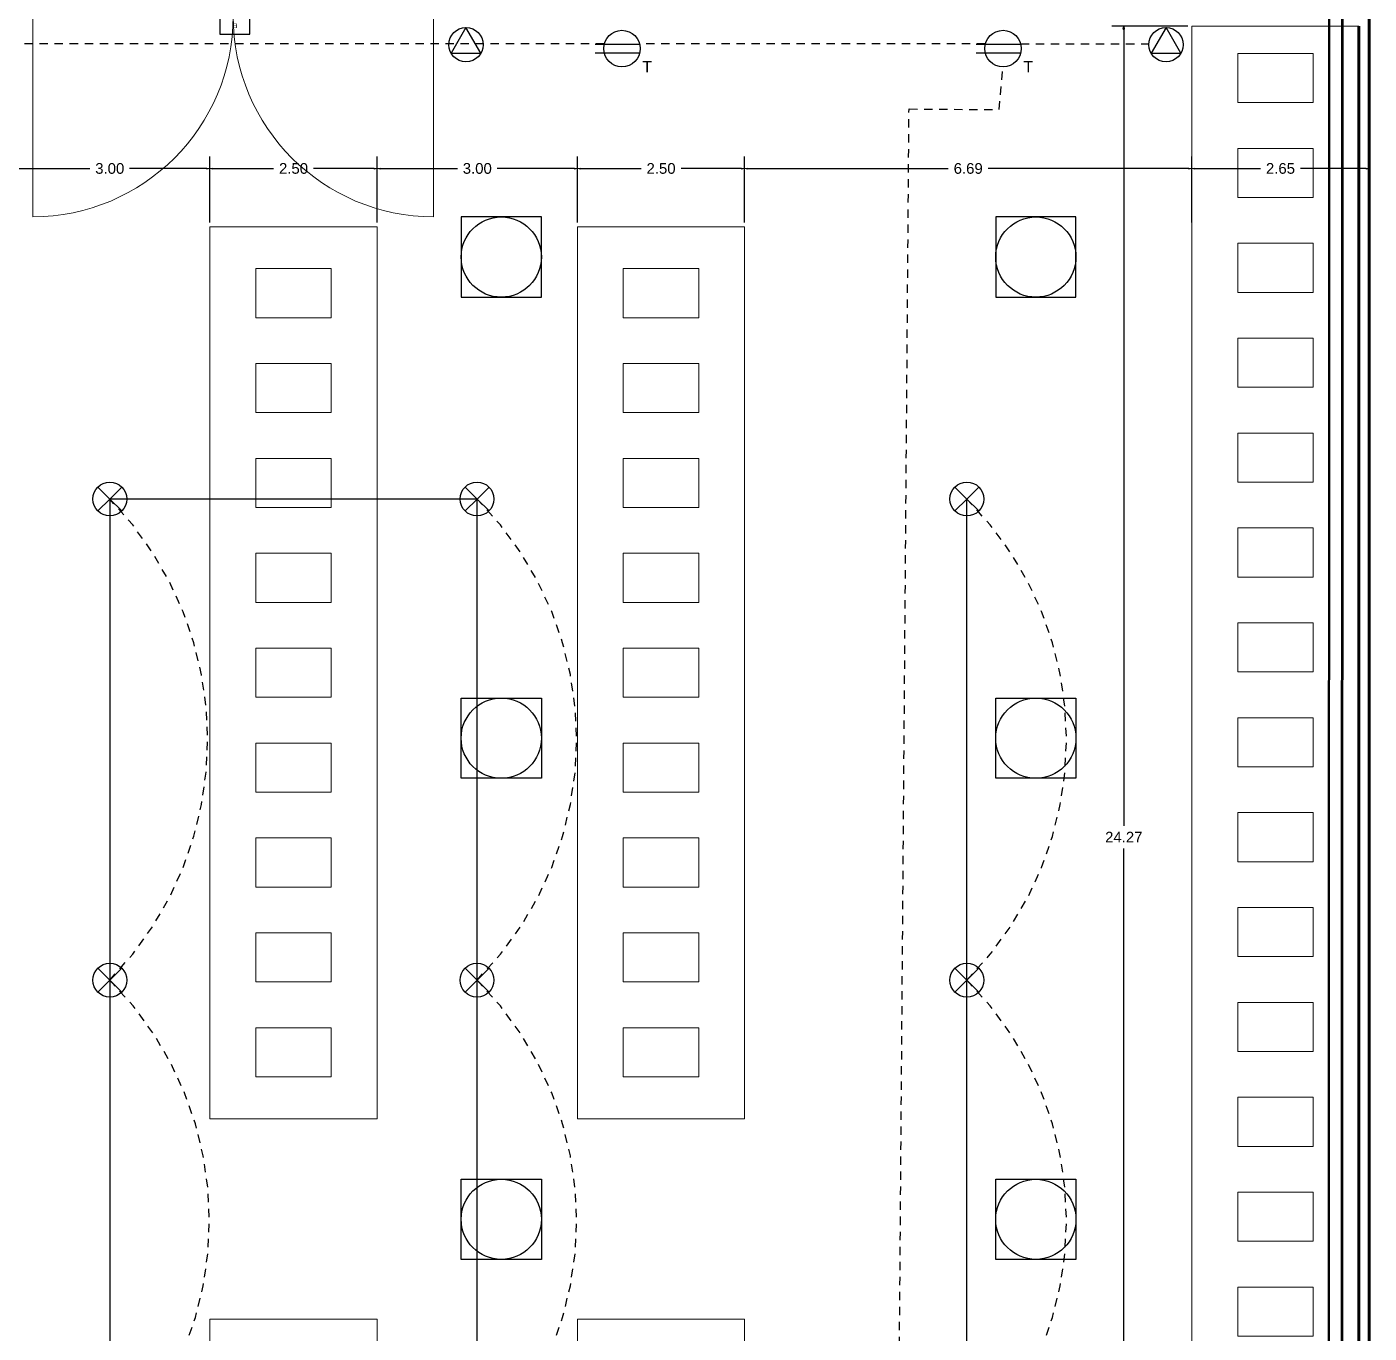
# Model space of a CAD drawing. Header units: metres. Extents: x -1 to 720, y -8 to 179.
# Drawn here: x 584.1 to 604.19, y 122.31 to 141.86 of the extents above; entities that cross this region are included whole.
import ezdxf

# ---------------------------------------------------------------- set-up
doc = ezdxf.new("R2010")
doc.units = ezdxf.units.M
doc.header["$PDMODE"] = 34
doc.linetypes.add('HIDDEN2', pattern=[0.1875, 0.125, -0.0625])
for name, color, linetype in [('0-ANOTATION', 7, 'Continuous'), ('0-Dimension', 9, 'Continuous'), ('E-AUXL', 7, 'Continuous')]:
    doc.layers.add(name, color=color, linetype=linetype)
for name, color, linetype, lineweight in [('A-AREA', 7, 'Continuous', 5), ('A-DOOR', 251, 'Continuous', 18), ('A-EQPM', 46, 'Continuous', 18), ('A-FURN', 46, 'Continuous', 18), ('A-ROOF', 226, 'Continuous', 53), ('A-WALL', 7, 'Continuous', 60), ('S-BEAM', 1, 'Continuous', 50)]:
    doc.layers.add(name, color=color, linetype=linetype, lineweight=lineweight)
doc.styles.get("Standard").update_dxf_attribs({"font": 'arial.ttf'})
doc.dimstyles.new('DAPC Standard', dxfattribs={"dimtxt": 0.3, "dimasz": 0.18, "dimexe": 0.18, "dimexo": 0.0625, "dimgap": 0.09, "dimtad": 0, "dimtih": 1, "dimtoh": 1, "dimzin": 0, "dimdsep": 46, "dimtxsty": 'Standard', "dimblk": 'CLOSEDBLANK', "dimcen": 0.09, "dimazin": 0, "dimtfac": 1, "dimtofl": 0, "dimtmove": 0, "dimatfit": 3, "dimfxl": 1, "dimtolj": 1, "dimtzin": 0, "dimarcsym": 0})

# ---------------------------------------------------------------- blocks, each defined once
blk = doc.blocks.new('*U85')
at = {"layer": 'A-FURN'}
for points in [[(-1.25, 14.849), (1.25, 14.849), (1.25, 1.5), (-1.25, 1.5)], [(-1.25, -1.5), (1.25, -1.5), (1.25, -14.849), (-1.25, -14.849)]]:
    blk.add_lwpolyline(points, close=True, dxfattribs=at)
blk = doc.blocks.new('*U86')
at = {"layer": 'A-FURN', "color": 0, "linetype": 'ByBlock', "lineweight": -2, "transparency": 16777216}
for p in [(0, 0), (5.5, 0), (11, 0), (16.5, 0)]:
    blk.add_blockref('*U85', p, dxfattribs=at)
blk = doc.blocks.new('*U79')
at = {"layer": 'A-EQPM'}
blk.add_lwpolyline([(-0.565, -0.3675), (0.565, -0.3675), (0.565, 0.3675), (-0.565, 0.3675)], close=True, dxfattribs=at)
blk = doc.blocks.new('*U80')
at = {"layer": 'A-EQPM', "color": 0, "linetype": 'ByBlock', "lineweight": -2, "transparency": 16777216}
for p in [(0, 11.36), (0, 9.94), (0, 8.52), (0, 7.1), (0, 5.68), (0, 4.26), (0, 2.84), (0, 1.42), (0, 0)]:
    blk.add_blockref('*U79', p, dxfattribs=at)
blk = doc.blocks.new('*U81')
at = {"layer": 'A-EQPM'}
blk.add_lwpolyline([(-0.565, -0.3675), (0.565, -0.3675), (0.565, 0.3675), (-0.565, 0.3675)], close=True, dxfattribs=at)
blk = doc.blocks.new('*U82')
at = {"layer": 'A-EQPM', "color": 0, "linetype": 'ByBlock', "lineweight": -2, "transparency": 16777216}
for p in [(0, 11.36), (0, 9.94), (0, 8.52), (0, 7.1), (0, 5.68), (0, 4.26), (0, 2.84), (0, 1.42), (0, 0)]:
    blk.add_blockref('*U81', p, dxfattribs=at)
blk = doc.blocks.new('*U83')
at = {"layer": 'A-EQPM'}
blk.add_lwpolyline([(-0.565, -0.3675), (0.565, -0.3675), (0.565, 0.3675), (-0.565, 0.3675)], close=True, dxfattribs=at)
blk = doc.blocks.new('*U84')
at = {"layer": 'A-EQPM', "color": 0, "linetype": 'ByBlock', "lineweight": -2, "transparency": 16777216}
for p in [(0, 22.72), (0, 21.3), (0, 19.88), (0, 18.46), (0, 17.04), (0, 15.62), (0, 14.2), (0, 12.78), (0, 11.36), (0, 9.94), (0, 8.52), (0, 7.1), (0, 5.68), (0, 4.26), (0, 2.84), (0, 1.42), (0, 0)]:
    blk.add_blockref('*U83', p, dxfattribs=at)
blk = doc.blocks.new('RETIE-Lampara')
for points in [[(21.81, -2.47), (19.33, 0), (16.85, 2.47)], [(16.85, -2.47), (19.33, 0), (21.81, 2.47)]]:
    blk.add_lwpolyline(points)
blk.add_circle((19.33, 0), 3.5)
blk = doc.blocks.new('RETIE-Toma corriente monofásico')
for p, q in [((-5.87, 1), (3.87, 1)), ((-3.87, -1), (-5.87, -1)), ((3.87, -1), (-3.87, -1))]:
    blk.add_line(p, q)
blk.add_circle((0, 0), 4)
at = {"insert": (4.47, -2.71), "char_height": 2.5, "attachment_point": 1}
blk.add_mtext_dynamic_manual_height_columns('T', width=1.9041, gutter_width=12.5, heights=[0], dxfattribs=at)
blk = doc.blocks.new('_ClosedBlank')
at = {"color": 0, "linetype": 'ByBlock', "lineweight": -2}
for p, q in [((-1, 0.17), (0, 0)), ((-1, 0.17), (-1, -0.17)), ((0, 0), (-1, -0.17))]:
    blk.add_line(p, q, dxfattribs=at)
blk = doc.blocks.new('*D342')
at = {"layer": '0-Dimension', "color": 0, "lineweight": -2, "transparency": 16777216}
for p, q in [((601.47, 141.871), (600.333, 141.871)), ((600.513, 141.826), (600.513, 129.906)), ((600.513, 117.645), (600.513, 129.565)), ((601.47, 117.6), (600.333, 117.6))]:
    blk.add_line(p, q, dxfattribs=at)
at = {"layer": 'Defpoints', "color": 0, "transparency": 16777216}
for p in [(600.513, 141.871), (601.533, 141.871), (601.533, 117.6)]:
    blk.add_point(p, dxfattribs=at)
at = {"layer": '0-Dimension', "color": 0, "lineweight": -2, "transparency": 16777216, "xscale": 0.045, "yscale": 0.045, "zscale": 0.045}
for p, rotation in [((600.513, 141.871), 90), ((600.513, 117.6), 270)]:
    blk.add_blockref('_ClosedBlank', p, dxfattribs=dict(at, rotation=rotation))
at = {"layer": '0-Dimension', "color": 0, "transparency": 16777216, "insert": (600.513, 129.736), "char_height": 0.16, "attachment_point": 5}
blk.add_mtext('\\A1;24.27', dxfattribs=at)
blk = doc.blocks.new('*D354')
at = {"layer": '0-Dimension', "color": 0, "lineweight": -2, "transparency": 16777216}
for p, q in [((583.838, 138.933), (583.838, 139.922)), ((586.838, 138.933), (586.838, 139.922)), ((583.883, 139.742), (585.04, 139.742)), ((586.793, 139.742), (585.635, 139.742))]:
    blk.add_line(p, q, dxfattribs=at)
at = {"layer": 'Defpoints', "color": 0, "transparency": 16777216}
for p in [(586.838, 139.742), (583.838, 138.871), (586.838, 138.871)]:
    blk.add_point(p, dxfattribs=at)
at = {"layer": '0-Dimension', "color": 0, "lineweight": -2, "transparency": 16777216, "xscale": 0.045, "yscale": 0.045, "zscale": 0.045, "rotation": 180}
blk.add_blockref('_ClosedBlank', (583.838, 139.742), dxfattribs=at)
at = {"layer": '0-Dimension', "color": 0, "lineweight": -2, "transparency": 16777216, "xscale": 0.045, "yscale": 0.045, "zscale": 0.045}
blk.add_blockref('_ClosedBlank', (586.838, 139.742), dxfattribs=at)
at = {"layer": '0-Dimension', "color": 0, "transparency": 16777216, "insert": (585.338, 139.742), "char_height": 0.16, "attachment_point": 5}
blk.add_mtext('\\A1;3.00', dxfattribs=at)
blk = doc.blocks.new('*D355')
at = {"layer": '0-Dimension', "color": 0, "lineweight": -2, "transparency": 16777216}
for p, q in [((586.838, 138.933), (586.838, 139.922)), ((589.338, 138.933), (589.338, 139.922)), ((586.883, 139.742), (587.789, 139.742)), ((589.293, 139.742), (588.387, 139.742))]:
    blk.add_line(p, q, dxfattribs=at)
at = {"layer": 'Defpoints', "color": 0, "transparency": 16777216}
for p in [(589.338, 139.742), (586.838, 138.871), (589.338, 138.871)]:
    blk.add_point(p, dxfattribs=at)
at = {"layer": '0-Dimension', "color": 0, "lineweight": -2, "transparency": 16777216, "xscale": 0.045, "yscale": 0.045, "zscale": 0.045, "rotation": 180}
blk.add_blockref('_ClosedBlank', (586.838, 139.742), dxfattribs=at)
at = {"layer": '0-Dimension', "color": 0, "lineweight": -2, "transparency": 16777216, "xscale": 0.045, "yscale": 0.045, "zscale": 0.045}
blk.add_blockref('_ClosedBlank', (589.338, 139.742), dxfattribs=at)
at = {"layer": '0-Dimension', "color": 0, "transparency": 16777216, "insert": (588.088, 139.742), "char_height": 0.16, "attachment_point": 5}
blk.add_mtext('\\A1;2.50', dxfattribs=at)
blk = doc.blocks.new('*D356')
at = {"layer": '0-Dimension', "color": 0, "lineweight": -2, "transparency": 16777216}
for p, q in [((589.338, 138.933), (589.338, 139.922)), ((592.338, 138.933), (592.338, 139.922)), ((589.383, 139.742), (590.54, 139.742)), ((592.293, 139.742), (591.135, 139.742))]:
    blk.add_line(p, q, dxfattribs=at)
at = {"layer": 'Defpoints', "color": 0, "transparency": 16777216}
for p in [(592.338, 139.742), (589.338, 138.871), (592.338, 138.871)]:
    blk.add_point(p, dxfattribs=at)
at = {"layer": '0-Dimension', "color": 0, "lineweight": -2, "transparency": 16777216, "xscale": 0.045, "yscale": 0.045, "zscale": 0.045, "rotation": 180}
blk.add_blockref('_ClosedBlank', (589.338, 139.742), dxfattribs=at)
at = {"layer": '0-Dimension', "color": 0, "lineweight": -2, "transparency": 16777216, "xscale": 0.045, "yscale": 0.045, "zscale": 0.045}
blk.add_blockref('_ClosedBlank', (592.338, 139.742), dxfattribs=at)
at = {"layer": '0-Dimension', "color": 0, "transparency": 16777216, "insert": (590.838, 139.742), "char_height": 0.16, "attachment_point": 5}
blk.add_mtext('\\A1;3.00', dxfattribs=at)
blk = doc.blocks.new('*D357')
at = {"layer": '0-Dimension', "color": 0, "lineweight": -2, "transparency": 16777216}
for p, q in [((592.338, 138.933), (592.338, 139.922)), ((594.838, 138.933), (594.838, 139.922)), ((592.383, 139.742), (593.289, 139.742)), ((594.793, 139.742), (593.887, 139.742))]:
    blk.add_line(p, q, dxfattribs=at)
at = {"layer": 'Defpoints', "color": 0, "transparency": 16777216}
for p in [(594.838, 139.742), (592.338, 138.871), (594.838, 138.871)]:
    blk.add_point(p, dxfattribs=at)
at = {"layer": '0-Dimension', "color": 0, "lineweight": -2, "transparency": 16777216, "xscale": 0.045, "yscale": 0.045, "zscale": 0.045, "rotation": 180}
blk.add_blockref('_ClosedBlank', (592.338, 139.742), dxfattribs=at)
at = {"layer": '0-Dimension', "color": 0, "lineweight": -2, "transparency": 16777216, "xscale": 0.045, "yscale": 0.045, "zscale": 0.045}
blk.add_blockref('_ClosedBlank', (594.838, 139.742), dxfattribs=at)
at = {"layer": '0-Dimension', "color": 0, "transparency": 16777216, "insert": (593.588, 139.742), "char_height": 0.16, "attachment_point": 5}
blk.add_mtext('\\A1;2.50', dxfattribs=at)
blk = doc.blocks.new('*D358')
at = {"layer": '0-Dimension', "color": 0, "lineweight": -2, "transparency": 16777216}
for p, q in [((594.838, 138.933), (594.838, 139.922)), ((601.533, 138.933), (601.533, 139.922)), ((594.883, 139.742), (597.887, 139.742)), ((601.488, 139.742), (598.484, 139.742))]:
    blk.add_line(p, q, dxfattribs=at)
at = {"layer": 'Defpoints', "color": 0, "transparency": 16777216}
for p in [(601.533, 139.742), (594.838, 138.871), (601.533, 138.871)]:
    blk.add_point(p, dxfattribs=at)
at = {"layer": '0-Dimension', "color": 0, "lineweight": -2, "transparency": 16777216, "xscale": 0.045, "yscale": 0.045, "zscale": 0.045, "rotation": 180}
blk.add_blockref('_ClosedBlank', (594.838, 139.742), dxfattribs=at)
at = {"layer": '0-Dimension', "color": 0, "lineweight": -2, "transparency": 16777216, "xscale": 0.045, "yscale": 0.045, "zscale": 0.045}
blk.add_blockref('_ClosedBlank', (601.533, 139.742), dxfattribs=at)
at = {"layer": '0-Dimension', "color": 0, "transparency": 16777216, "insert": (598.185, 139.742), "char_height": 0.16, "attachment_point": 5}
blk.add_mtext('\\A1;6.69', dxfattribs=at)
blk = doc.blocks.new('*D359')
at = {"layer": '0-Dimension', "color": 0, "lineweight": -2, "transparency": 16777216}
for p, q in [((601.533, 138.933), (601.533, 139.922)), ((604.184, 139.049), (604.184, 139.922)), ((601.578, 139.742), (602.559, 139.742)), ((604.139, 139.742), (603.158, 139.742))]:
    blk.add_line(p, q, dxfattribs=at)
at = {"layer": 'Defpoints', "color": 0, "transparency": 16777216}
for p in [(604.184, 139.742), (601.533, 138.871), (604.184, 138.987)]:
    blk.add_point(p, dxfattribs=at)
at = {"layer": '0-Dimension', "color": 0, "lineweight": -2, "transparency": 16777216, "xscale": 0.045, "yscale": 0.045, "zscale": 0.045, "rotation": 180}
blk.add_blockref('_ClosedBlank', (601.533, 139.742), dxfattribs=at)
at = {"layer": '0-Dimension', "color": 0, "lineweight": -2, "transparency": 16777216, "xscale": 0.045, "yscale": 0.045, "zscale": 0.045}
blk.add_blockref('_ClosedBlank', (604.184, 139.742), dxfattribs=at)
at = {"layer": '0-Dimension', "color": 0, "transparency": 16777216, "insert": (602.858, 139.742), "char_height": 0.16, "attachment_point": 5}
blk.add_mtext('\\A1;2.65', dxfattribs=at)

msp = doc.modelspace()

# ---------------------------------------------------------------- linework, layer by layer
at = {"layer": '0-ANOTATION', "color": 240, "linetype": 'HIDDEN2', "true_color": 0xed1f24}
for p, q in [((592.738, 141.606), (581.614, 141.606)), ((598.441, 141.606), (593.267, 141.606)), ((598.971, 141.606), (600.887, 141.606)), ((598.647, 140.623), (598.706, 141.264)), ((597.04, 107.057), (597.299, 140.633)), ((597.299, 140.633), (598.647, 140.623))]:
    msp.add_line(p, q, dxfattribs=at)
at = {"layer": '0-ANOTATION', "color": 240, "linetype": 'Continuous', "true_color": 0xed1f24}
for p, q in [((590.834, 134.796), (585.339, 134.796)), ((585.339, 134.796), (585.339, 113.196)), ((590.834, 113.196), (590.834, 134.796)), ((598.165, 127.596), (598.165, 134.796)), ((598.165, 120.396), (598.165, 127.596))]:
    msp.add_line(p, q, dxfattribs=at)
at = {"layer": '0-ANOTATION', "color": 240, "true_color": 0xed1f24}
msp.add_lwpolyline([(587.435, 142.02), (586.987, 142.02), (586.987, 141.754), (587.435, 141.754)], close=True, dxfattribs=at)
at = {"layer": '0-ANOTATION'}
for points in [[(590.669, 141.853), (590.446, 141.466), (590.893, 141.466)], [(601.145, 141.854), (600.921, 141.466), (601.369, 141.466)]]:
    msp.add_lwpolyline(points, close=True, dxfattribs=at)
for centre in [(590.669, 141.595), (601.145, 141.595)]:
    msp.add_circle(centre, 0.258, dxfattribs=at)
at = {"layer": '0-ANOTATION', "color": 240, "linetype": 'HIDDEN2', "true_color": 0xed1f24}
for centre, radius, start, end in [((581.645, 131.196), 5.158, 315.7328, 44.2672), ((587.234, 131.196), 5.091, 315, 45), ((594.565, 131.196), 5.091, 315, 45), ((581.739, 123.996), 5.091, 315, 45), ((587.234, 123.996), 5.091, 315, 45), ((594.565, 123.996), 5.091, 315, 45)]:
    msp.add_arc(centre, radius, start, end, dxfattribs=at)
at = {"layer": 'A-AREA'}
msp.add_line((604.185, 100.02), (604.185, 154.02), dxfattribs=at)
at = {"layer": 'A-DOOR'}
for p, q in [((584.185, 142.02), (584.185, 139.02)), ((590.185, 142.02), (590.185, 139.02))]:
    msp.add_line(p, q, dxfattribs=at)
for centre, start, end in [((584.185, 142.02), 270, 0), ((590.185, 142.02), 180, 270)]:
    msp.add_arc(centre, 3, start, end, dxfattribs=at)
at = {"layer": 'A-FURN'}
msp.add_lwpolyline([(604.033, 117.6), (601.533, 117.6), (601.533, 141.871), (604.033, 141.871)], close=True, dxfattribs=at)
at = {"layer": 'A-ROOF'}
for p, q in [((603.778, 104.02), (603.785, 143.82)), ((604.185, 106.02), (604.185, 142.02))]:
    msp.add_line(p, q, dxfattribs=at)
at = {"layer": 'A-WALL'}
for p, q in [((604.033, 114.6), (604.033, 141.871)), ((604.185, 114.6), (604.185, 142.02))]:
    msp.add_line(p, q, dxfattribs=at)
at = {"layer": 'E-AUXL'}
for p, q in [((590.597, 139.017), (590.597, 137.817)), ((591.797, 139.017), (590.597, 139.017)), ((590.597, 139.017), (590.597, 137.817)), ((591.797, 139.017), (590.597, 139.017)), ((591.797, 137.817), (591.797, 139.017)), ((591.797, 137.817), (591.797, 139.017)), ((598.597, 139.017), (598.597, 137.817)), ((599.797, 139.017), (598.597, 139.017)), ((598.597, 139.017), (598.597, 137.817)), ((599.797, 139.017), (598.597, 139.017)), ((599.797, 137.817), (599.797, 139.017)), ((599.797, 137.817), (599.797, 139.017)), ((590.597, 137.817), (591.797, 137.817)), ((590.597, 137.817), (591.797, 137.817)), ((598.597, 137.817), (599.797, 137.817)), ((598.597, 137.817), (599.797, 137.817)), ((590.597, 131.817), (591.797, 131.817)), ((590.597, 130.617), (590.597, 131.817)), ((591.797, 131.817), (591.797, 130.617)), ((598.597, 131.817), (599.797, 131.817)), ((598.597, 130.617), (598.597, 131.817)), ((599.797, 131.817), (599.797, 130.617)), ((591.797, 130.617), (590.597, 130.617)), ((599.797, 130.617), (598.597, 130.617)), ((590.597, 124.617), (591.797, 124.617)), ((590.597, 123.417), (590.597, 124.617)), ((591.797, 124.617), (591.797, 123.417)), ((598.597, 124.617), (599.797, 124.617)), ((598.597, 123.417), (598.597, 124.617)), ((599.797, 124.617), (599.797, 123.417)), ((591.797, 123.417), (590.597, 123.417)), ((599.797, 123.417), (598.597, 123.417))]:
    msp.add_line(p, q, dxfattribs=at)
for centre in [(591.197, 138.417), (599.197, 138.417), (591.197, 131.217), (599.197, 131.217), (591.197, 124.017), (599.197, 124.017)]:
    msp.add_circle(centre, 0.6, dxfattribs=at)
at = {"layer": 'S-BEAM'}
for p, q in [((603.585, 143.42), (603.578, 104.02)), ((604.185, 143.42), (604.178, 104.02))]:
    msp.add_line(p, q, dxfattribs=at)

# ---------------------------------------------------------------- block references
for name, p, xscale, yscale, zscale in [('RETIE-Toma corriente monofásico', (593.003, 141.537), 0.06834060082289832, 0.06834060082289832, 0.06834060082289832), ('RETIE-Toma corriente monofásico', (598.706, 141.537), 0.06834060082289832, 0.06834060082289832, 0.06834060082289832), ('RETIE-Lampara', (583.94, 134.796), 0.07238269759836839, 0.07238269759836839, 0.07238269759836839), ('RETIE-Lampara', (589.435, 134.796), 0.07238269759836839, 0.07238269759836839, 0.07238269759836839), ('RETIE-Lampara', (596.766, 134.796), 0.07238269759836839, 0.07238269759836839, 0.07238269759836839), ('RETIE-Lampara', (583.94, 127.596), 0.07238269759836839, 0.07238269759836839, 0.07238269759836839), ('RETIE-Lampara', (589.435, 127.596), 0.07238269759836839, 0.07238269759836839, 0.07238269759836839), ('RETIE-Lampara', (596.766, 127.596), 0.07238269759836839, 0.07238269759836839, 0.07238269759836839)]:
    msp.add_blockref(name, p, dxfattribs=dict(xscale=xscale, yscale=yscale, zscale=zscale))
at = {"layer": 'A-EQPM'}
for name, p in [('*U84', (602.783, 118.376)), ('*U80', (588.087, 126.517)), ('*U82', (593.587, 126.517))]:
    msp.add_blockref(name, p, dxfattribs=at)
at = {"layer": 'A-FURN'}
msp.add_blockref('*U86', (577.088, 124.022), dxfattribs=at)

# ---------------------------------------------------------------- texts
at = {"layer": '0-ANOTATION', "color": 240, "true_color": 0xed1f24}
msp.add_text('E', height=0.067, rotation=178.9468, dxfattribs=at).set_placement((587.249, 141.91))

# ---------------------------------------------------------------- dimensions: what is measured, and where the dimension line sits
at = {"layer": '0-Dimension'}
dim = msp.add_linear_dim(base=(600.513, 141.871), p1=(601.533, 117.6), p2=(601.533, 141.871), angle=90, dimstyle='DAPC Standard', override={"dimtxt": 0.16, "dimasz": 0.045}, dxfattribs=at)
dim.commit()
dim.dimension.update_dxf_attribs({"geometry": '*D342', "text_midpoint": (600.513, 129.736)})
for base, p1, p2, picture, middle in [((586.838, 139.742), (583.838, 138.871), (586.838, 138.871), '*D354', (585.338, 139.742)), ((589.338, 139.742), (586.838, 138.871), (589.338, 138.871), '*D355', (588.088, 139.742)), ((592.338, 139.742), (589.338, 138.871), (592.338, 138.871), '*D356', (590.838, 139.742)), ((594.838, 139.742), (592.338, 138.871), (594.838, 138.871), '*D357', (593.588, 139.742)), ((601.5327, 139.7422), (594.8378, 138.8707), (601.5327, 138.8707), '*D358', (598.1852, 139.7422)), ((604.184, 139.742), (601.533, 138.871), (604.184, 138.987), '*D359', (602.858, 139.742))]:
    dim = msp.add_linear_dim(base=base, p1=p1, p2=p2, dimstyle='DAPC Standard', override={"dimtxt": 0.16, "dimasz": 0.045, "dimtmove": 1}, dxfattribs=at)
    dim.commit()
    dim.dimension.update_dxf_attribs({"geometry": picture, "text_midpoint": middle})

doc.saveas('drawing.dxf')
